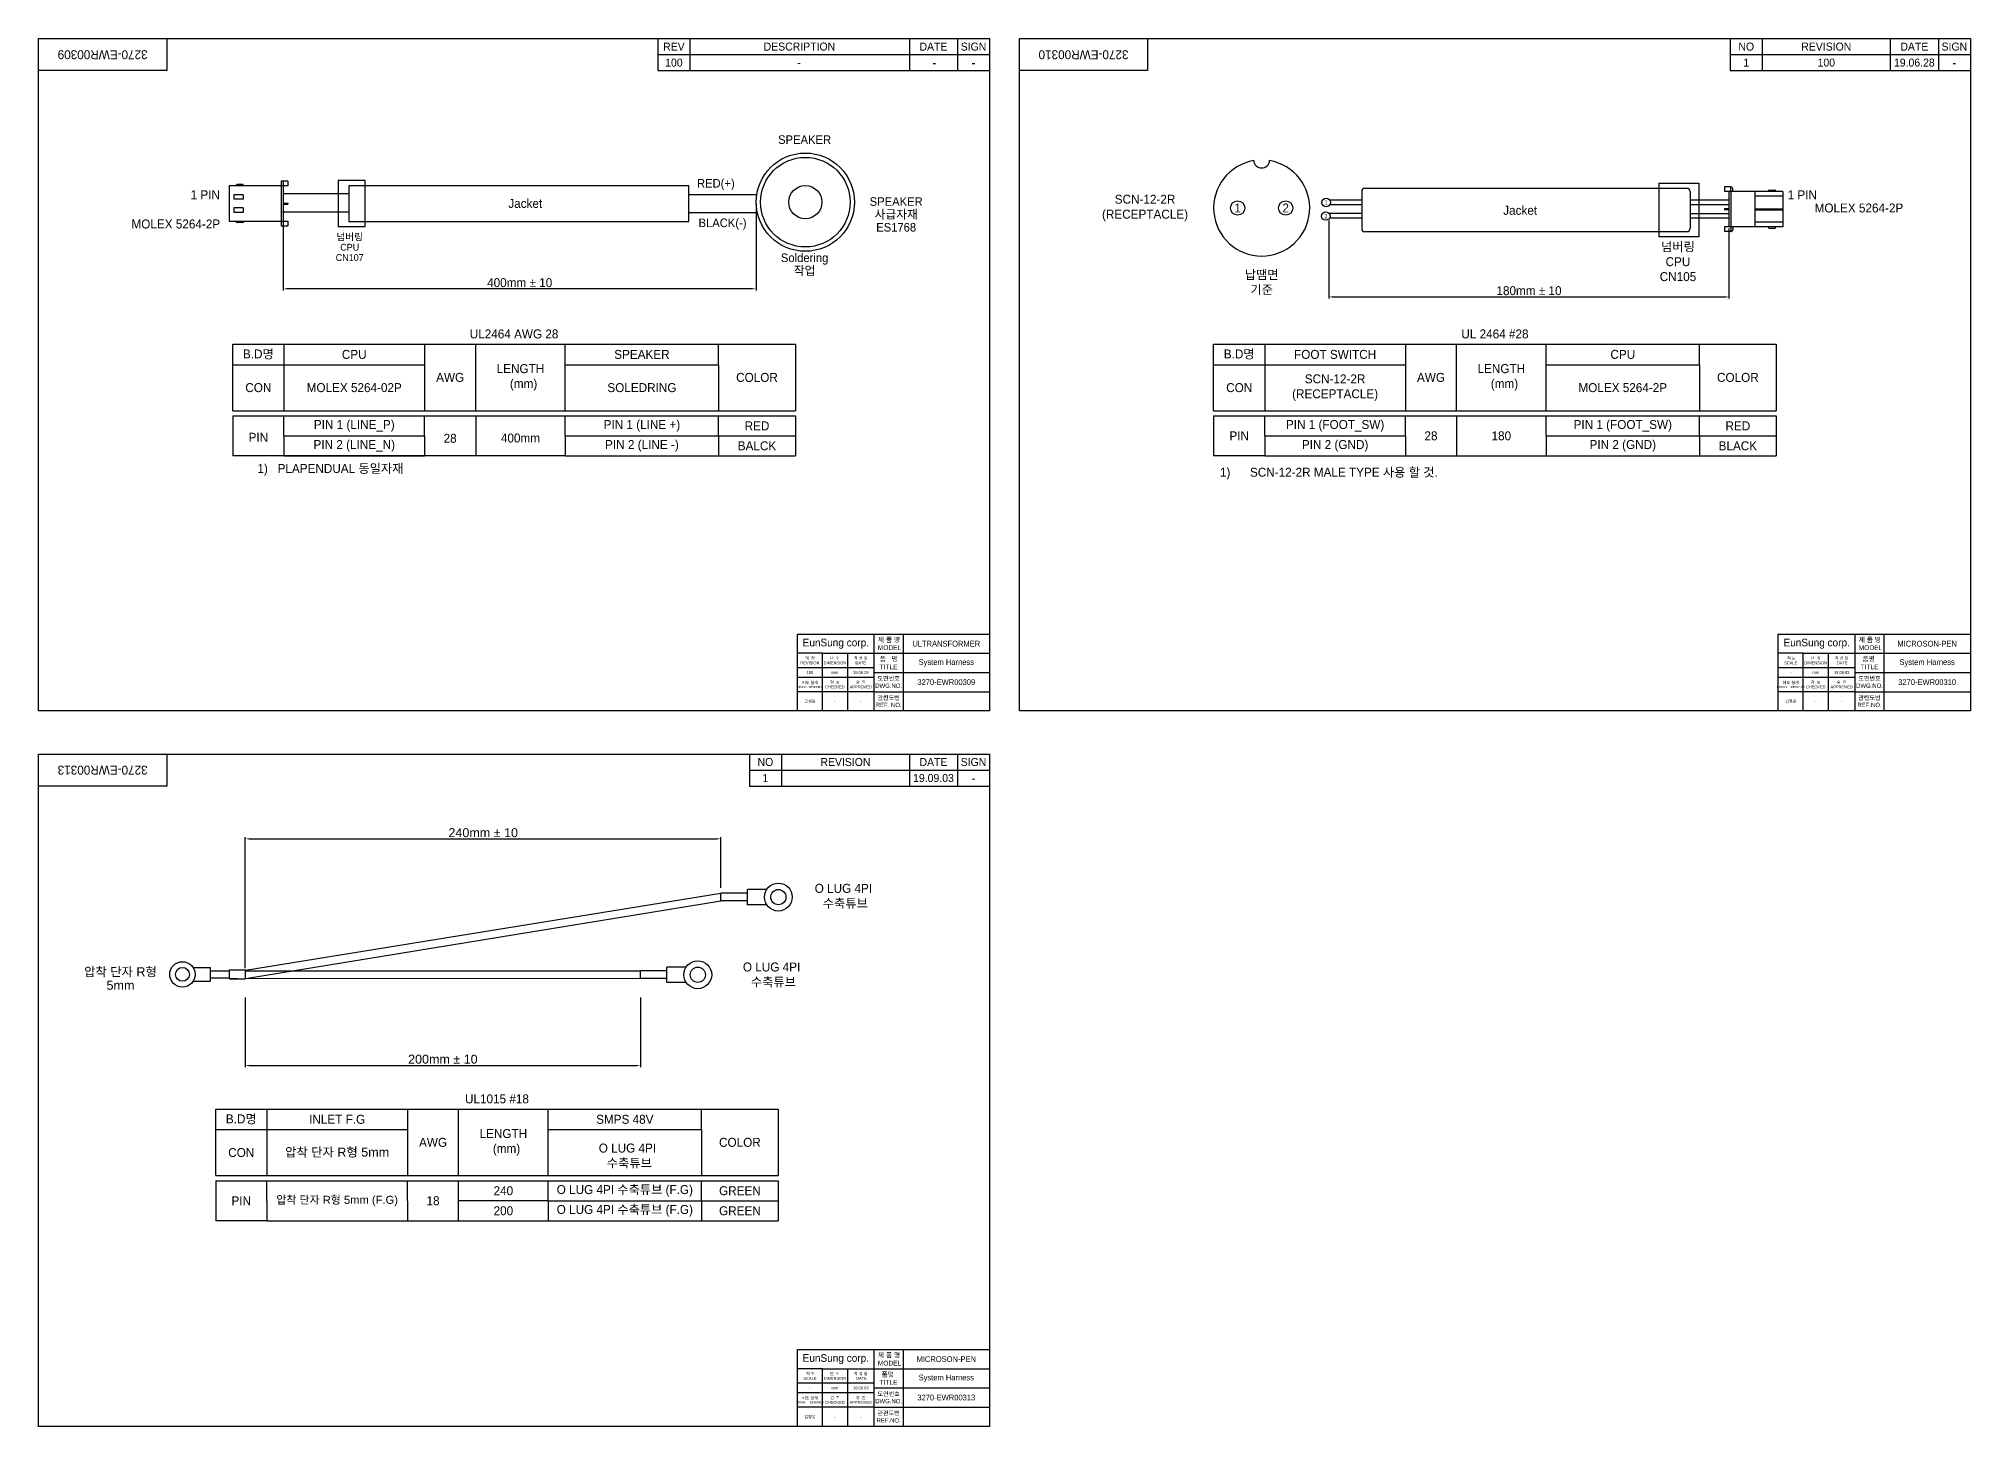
# Model space of a CAD drawing. Header units: millimetres. Extents: x 0 to 2432, y -889 to 868.
# Drawn here: x 0 to 1207, y -889 to -22 of the extents above; entities that cross this region are included whole.
import ezdxf

# ---------------------------------------------------------------- set-up
doc = ezdxf.new("R2010")
doc.units = ezdxf.units.MM
for name, color, linetype in [('0 @ 1', 7, 'Continuous'), ('4', 133, 'Continuous'), ('CURITY-KONA-PEN-ASSY_DXF_FORMAT', 7, 'Continuous')]:
    doc.layers.add(name, color=color, linetype=linetype)
doc.styles.get("Standard").update_dxf_attribs({"font": 'arial.ttf'})
doc.styles.add('TEXTSTYLE_8', font='shanno.ttf')
doc.styles.add('주석', font='gulim.ttc')
doc.dimstyles.new('ISO-25$0', dxfattribs={"dimtxt": 2.5, "dimasz": 2.5, "dimexe": 1, "dimexo": 1, "dimgap": 1, "dimtad": 1, "dimdec": 4, "dimdsep": 46, "dimtxsty": 'Standard', "dimcen": 2.5, "dimadec": 0, "dimazin": 2, "dimtfac": 1, "dimtdec": 4, "dimtmove": 0, "dimatfit": 3, "dimfxl": 0, "dimarcsym": 0})

# ---------------------------------------------------------------- blocks, each defined once
blk = doc.blocks.new('*D30')
at = {"color": 0, "lineweight": -2}
for p, q in [((448.4, -125.6), (448.4, -179.7)), ((152.9, -139.4), (152.9, -179.7)), ((445.9, -178.7), (155.4, -178.7))]:
    blk.add_line(p, q, dxfattribs=at)
at = {"color": 0}
for points in [[(155.4, -178.3), (155.4, -179.1), (152.9, -178.7)], [(445.9, -179.1), (445.9, -178.3), (448.4, -178.7)]]:
    blk.add_solid(points, dxfattribs=at)
at = {"layer": 'Defpoints', "color": 0}
for p in [(448.4, -124.6), (152.9, -138.4), (152.9, -178.7)]:
    blk.add_point(p, dxfattribs=at)
at = {"color": 0, "insert": (300.7, -174.9), "char_height": 2.5, "attachment_point": 5, "style": '주석'}
blk.add_mtext('{\\H2.24x;400mm ± 10}', dxfattribs=at)
blk = doc.blocks.new('*D33')
at = {"color": 0, "lineweight": -2}
for p, q in [((806.2, -136.1), (806.2, -184.8)), ((1056.1, -141), (1056.1, -184.8)), ((808.7, -183.8), (1053.6, -183.8))]:
    blk.add_line(p, q, dxfattribs=at)
at = {"color": 0}
for points in [[(808.7, -183.3), (808.7, -184.2), (806.2, -183.8)], [(1053.6, -184.2), (1053.6, -183.3), (1056.1, -183.8)]]:
    blk.add_solid(points, dxfattribs=at)
at = {"layer": 'Defpoints', "color": 0}
for p in [(806.2, -135.1), (1056.1, -140), (1056.1, -183.8)]:
    blk.add_point(p, dxfattribs=at)
at = {"color": 0, "insert": (931.2, -179.9), "char_height": 2.5, "attachment_point": 5, "style": '주석'}
blk.add_mtext('{\\H2.24x;180mm ± 10}', dxfattribs=at)
blk = doc.blocks.new('*D38')
at = {"color": 0, "lineweight": -2}
for p, q in [((129.3, -621.5), (129.3, -664.9)), ((376.1, -621.5), (376.1, -664.9)), ((131.8, -663.9), (373.6, -663.9))]:
    blk.add_line(p, q, dxfattribs=at)
at = {"color": 0}
for points in [[(131.8, -663.5), (131.8, -664.3), (129.3, -663.9)], [(373.6, -664.3), (373.6, -663.5), (376.1, -663.9)]]:
    blk.add_solid(points, dxfattribs=at)
at = {"layer": 'Defpoints', "color": 0}
for p in [(129.3, -620.5), (376.1, -620.5), (376.1, -663.9)]:
    blk.add_point(p, dxfattribs=at)
at = {"color": 0, "insert": (252.7, -660), "char_height": 2.5, "attachment_point": 5}
blk.add_mtext('{\\H2.24x;200mm ± 10}', dxfattribs=at)
blk = doc.blocks.new('*D46')
at = {"color": 0, "lineweight": -2}
for p, q in [((129.3, -603.1), (129.3, -521.3)), ((131.8, -522.3), (423.9, -522.3)), ((426.4, -553), (426.4, -521.3))]:
    blk.add_line(p, q, dxfattribs=at)
at = {"color": 0}
for points in [[(131.8, -521.9), (131.8, -522.7), (129.3, -522.3)], [(423.9, -522.7), (423.9, -521.9), (426.4, -522.3)]]:
    blk.add_solid(points, dxfattribs=at)
at = {"layer": 'Defpoints', "color": 0}
for p in [(426.4, -522.3), (426.4, -554), (129.3, -604.1)]:
    blk.add_point(p, dxfattribs=at)
at = {"color": 0, "insert": (277.9, -518.5), "char_height": 2.5, "attachment_point": 5}
blk.add_mtext('{\\H2.24x;240mm ± 10}', dxfattribs=at)

msp = doc.modelspace()

# ---------------------------------------------------------------- linework, layer by layer
for p, q in [((0.18436, -22.42252), (594.18436, -22.42252)), ((0.18436, -442.42252), (0.18436, -22.42252)), ((80.18436, -22.42252), (80.18436, -42.42252)), ((387.04558, -22.42252), (387.04558, -42.42252)), ((407.04558, -22.42252), (407.04558, -42.42252)), ((544.18436, -22.42252), (544.18436, -42.42252)), ((574.18436, -22.42252), (574.18436, -42.42252)), ((594.18436, -22.42252), (594.18436, -442.42252)), ((612.91884, -22.42252), (1206.91884, -22.42252)), ((612.91884, -442.42252), (612.91884, -22.42252)), ((692.91884, -22.42252), (692.91884, -42.42252)), ((1056.91884, -22.42252), (1056.91884, -42.42252)), ((1076.91884, -22.42252), (1076.91884, -42.42252)), ((1156.91884, -22.42252), (1156.91884, -42.42252)), ((1186.91884, -22.42252), (1186.91884, -42.42252)), ((1206.91884, -22.42252), (1206.91884, -442.42252)), ((387.04558, -32.42252), (594.18436, -32.42252)), ((1056.91884, -32.42252), (1206.91884, -32.42252)), ((80.18436, -42.42252), (0.18436, -42.42252)), ((387.04558, -42.42252), (594.18436, -42.42252)), ((692.91884, -42.42252), (612.91884, -42.42252)), ((1056.91884, -42.42252), (1206.91884, -42.42252)), ((119.30359, -114.37565), (119.30359, -136.48212)), ((155.76195, -114.37565), (119.30359, -114.37565)), ((122.19711, -119.90227), (122.19711, -122.79579)), ((127.98415, -119.90227), (122.19711, -119.90227)), ((123.83239, -113.79694), (123.83239, -114.37565)), ((127.6948, -113.50759), (124.12174, -113.50759)), ((127.98415, -114.37565), (127.98415, -113.79694)), ((127.98415, -119.90227), (127.98415, -122.79579)), ((155.76195, -111.48213), (151.71102, -111.48213)), ((151.71102, -111.48213), (151.71102, -139.37562)), ((152.86843, -111.48213), (152.86843, -139.37562)), ((155.76195, -111.48213), (155.76195, -114.37565)), ((828.69296, -115.85228), (1029.93167, -115.85228)), ((1012.40304, -112.79824), (1037.28213, -112.79824)), ((1037.28213, -112.79824), (1037.28213, -146.22248)), ((1057.27642, -115.05414), (1053.22549, -115.05414)), ((1053.22549, -115.05414), (1053.22549, -117.94766)), ((1089.68385, -117.94766), (1053.22549, -117.94766)), ((1056.11901, -117.94766), (1056.11901, -140.03419)), ((1057.27642, -117.94766), (1057.27642, -115.05414)), ((1057.27642, -117.94766), (1057.27642, -140.03419)), ((1058.43383, -117.94766), (1058.43383, -116.21155)), ((1072.32273, -117.94766), (1072.32273, -140.03419)), ((1081.00329, -117.92769), (1081.00329, -117.34899)), ((1081.29264, -117.05964), (1084.8657, -117.05964)), ((1085.15506, -117.34899), (1085.15506, -117.92769)), ((1089.68385, -117.94766), (1089.68385, -140.03419)), ((127.98415, -122.79579), (122.19711, -122.79579)), ((122.19711, -128.062), (122.19711, -130.95552)), ((127.98415, -128.062), (122.19711, -128.062)), ((127.98415, -130.95552), (122.19711, -130.95552)), ((127.98415, -128.062), (127.98415, -130.95552)), ((152.86843, -125.17565), (155.76195, -125.17565)), ((152.86843, -125.75435), (155.76195, -125.75435)), ((155.76195, -125.17565), (155.76195, -125.75435)), ((155.76195, -125.17565), (155.76195, -125.75435)), ((1056.11901, -128.71155), (1053.22549, -128.71155)), ((1053.22549, -128.71155), (1053.22549, -129.29026)), ((1056.11901, -129.29026), (1053.22549, -129.29026)), ((1089.68385, -120.84118), (1072.32273, -120.84118)), ((1072.32273, -128.71155), (1089.68385, -128.71155)), ((1072.32273, -129.29026), (1089.68385, -129.29026)), ((119.30359, -136.48212), (155.76192, -136.48212)), ((123.83239, -137.06082), (123.83239, -136.48212)), ((127.6948, -137.35017), (124.12174, -137.35017)), ((127.98415, -136.48212), (127.98415, -137.06082)), ((151.71102, -139.37562), (155.76192, -139.37562)), ((155.76192, -136.48212), (155.76192, -139.37562)), ((1029.93167, -143.13472), (828.69296, -143.13472)), ((1089.68385, -140.03419), (1053.22549, -140.03419)), ((1053.22549, -140.03419), (1053.22549, -142.92771)), ((1057.27642, -142.92771), (1053.22549, -142.92771)), ((1057.27642, -140.03419), (1057.27642, -142.92771)), ((1058.43383, -140.03419), (1058.43383, -141.7703)), ((1089.68385, -137.14067), (1072.32273, -137.14067)), ((1081.00329, -140.61289), (1081.00329, -140.03419)), ((1081.29264, -140.90225), (1084.8657, -140.90225)), ((1085.15506, -140.61289), (1085.15506, -140.03419)), ((1037.28213, -146.22248), (1012.40304, -146.22248)), ((121.47028, -213.32181), (472.89844, -213.32181)), ((121.47028, -254.85423), (121.47028, -213.32181)), ((153.41829, -213.32181), (153.41829, -254.85423)), ((241.27533, -213.32181), (241.27533, -254.85423)), ((273.22335, -254.85423), (273.22335, -213.32181)), ((329.13237, -254.85423), (329.13237, -213.32181)), ((424.97641, -226.10102), (424.97641, -213.32181)), ((472.89844, -213.32181), (472.89844, -254.85423)), ((734.20476, -213.32181), (1085.63292, -213.32181)), ((734.20476, -254.85423), (734.20476, -213.32181)), ((766.15278, -213.32181), (766.15278, -254.85423)), ((854.00981, -213.32181), (854.00981, -254.85423)), ((885.95783, -254.85423), (885.95783, -213.32181)), ((941.86685, -254.85423), (941.86685, -213.32181)), ((1037.7109, -226.10102), (1037.7109, -213.32181)), ((1085.63292, -213.32181), (1085.63292, -254.85423)), ((121.47028, -226.10102), (241.27533, -226.10102)), ((329.13237, -226.10102), (424.97641, -226.10102)), ((424.97641, -226.10102), (424.97641, -254.85423)), ((734.20476, -226.10102), (854.00981, -226.10102)), ((941.86685, -226.10102), (1037.7109, -226.10102)), ((1037.7109, -226.10102), (1037.7109, -254.85423)), ((121.47028, -254.85423), (472.89844, -254.85423)), ((121.47028, -258.04903), (472.89844, -258.04903)), ((121.47028, -258.04903), (121.47028, -283.13904)), ((153.41829, -270.575), (153.41829, -258.04903)), ((241.27533, -270.575), (241.27533, -258.04903)), ((273.22335, -258.04903), (273.22335, -283.10098)), ((329.13237, -270.575), (329.13237, -258.04903)), ((424.97641, -270.575), (424.97641, -258.04903)), ((472.89844, -258.04903), (472.89844, -270.575)), ((734.20476, -254.85423), (1085.63292, -254.85423)), ((734.20476, -258.04903), (1085.63292, -258.04903)), ((734.20476, -258.04903), (734.20476, -270.575)), ((766.15278, -270.575), (766.15278, -258.04903)), ((854.00981, -270.575), (854.00981, -258.04903)), ((885.95783, -258.04903), (885.95783, -270.575)), ((941.86685, -270.575), (941.86685, -258.04903)), ((1037.7109, -270.575), (1037.7109, -258.04903)), ((1085.63292, -258.04903), (1085.63292, -270.575)), ((153.41829, -270.575), (241.27533, -270.575)), ((153.41829, -270.575), (153.41829, -283.10098)), ((241.27533, -270.575), (241.27533, -283.10098)), ((329.13237, -270.575), (424.97641, -270.575)), ((329.13237, -270.575), (329.13237, -283.10098)), ((424.97641, -270.575), (424.97641, -283.10098)), ((424.97641, -270.575), (472.89844, -270.575)), ((472.89844, -270.575), (472.89844, -283.10098)), ((734.20476, -270.575), (734.20476, -283.10098)), ((766.15278, -270.575), (854.00981, -270.575)), ((766.15278, -270.575), (766.15278, -283.10098)), ((854.00981, -270.575), (854.00981, -283.10098)), ((885.95783, -270.575), (885.95783, -283.10098)), ((941.86685, -270.575), (1037.7109, -270.575)), ((941.86685, -270.575), (941.86685, -283.10098)), ((1037.7109, -270.575), (1085.63292, -270.575)), ((1037.7109, -270.575), (1037.7109, -283.10098)), ((1085.63292, -270.575), (1085.63292, -283.10098)), ((153.41829, -283.10098), (121.47028, -283.13904)), ((153.41829, -283.10098), (241.27533, -283.10098)), ((153.41829, -283.10098), (153.41829, -283.10098)), ((153.41829, -283.10098), (153.41829, -283.10098)), ((329.13237, -283.10098), (153.41829, -283.10098)), ((329.13237, -283.10098), (424.97641, -283.10098)), ((424.97641, -283.10098), (472.89844, -283.10098)), ((766.15278, -283.10098), (734.20476, -283.10098)), ((766.15278, -283.10098), (854.00981, -283.10098)), ((854.00981, -283.10098), (885.95783, -283.10098)), ((885.95783, -283.10098), (941.86685, -283.10098)), ((941.86685, -283.10098), (1037.7109, -283.10098)), ((1037.7109, -283.10098), (1085.63292, -283.10098)), ((474.18436, -442.42252), (474.18436, -394.42252)), ((474.18436, -394.42252), (594.18436, -394.42252)), ((522.18436, -442.42252), (522.18436, -394.42252)), ((522.18436, -394.42252), (540.18436, -394.42252)), ((540.18436, -394.42252), (540.18436, -442.42252)), ((1086.91884, -442.42252), (1086.91884, -394.42252)), ((1086.91884, -394.42252), (1206.91884, -394.42252)), ((1134.91884, -442.42252), (1134.91884, -394.42252)), ((1134.91884, -394.42252), (1152.91884, -394.42252)), ((1152.91884, -394.42252), (1152.91884, -442.42252)), ((489.78436, -406.42252), (474.18436, -406.42252)), ((489.78436, -442.42252), (489.78436, -406.42252)), ((489.78436, -406.42252), (505.38436, -406.42252)), ((505.38436, -406.42252), (505.38436, -442.42252)), ((505.38436, -406.42252), (522.18436, -406.42252)), ((522.18436, -406.42252), (540.18436, -406.42252)), ((540.18436, -406.42252), (594.18436, -406.42252)), ((1102.51884, -406.42252), (1086.91884, -406.42252)), ((1102.51884, -442.42252), (1102.51884, -406.42252)), ((1102.51884, -406.42252), (1118.11884, -406.42252)), ((1118.11884, -406.42252), (1118.11884, -442.42252)), ((1118.11884, -406.42252), (1134.91884, -406.42252)), ((1134.91884, -406.42252), (1152.91884, -406.42252)), ((1152.91884, -406.42252), (1206.91884, -406.42252)), ((522.18436, -415.42252), (474.18436, -415.42252)), ((522.18436, -421.42252), (474.18436, -421.42252)), ((522.18436, -418.42252), (594.18436, -418.42252)), ((1134.91884, -415.42252), (1086.91884, -415.42252)), ((1134.91884, -421.42252), (1086.91884, -421.42252)), ((1134.91884, -418.42252), (1206.91884, -418.42252)), ((522.18436, -430.42252), (474.18436, -430.42252)), ((522.18436, -430.42252), (594.18436, -430.42252)), ((1134.91884, -430.42252), (1086.91884, -430.42252)), ((1134.91884, -430.42252), (1206.91884, -430.42252)), ((594.18436, -442.42252), (0.18436, -442.42252)), ((1206.91884, -442.42252), (612.91884, -442.42252)), ((0.18436, -469.3434), (594.18436, -469.3434)), ((0.18436, -889.3434), (0.18436, -469.3434)), ((80.18436, -469.3434), (80.18436, -489.3434)), ((444.18436, -469.3434), (444.18436, -489.3434)), ((464.18436, -469.3434), (464.18436, -489.3434)), ((544.18436, -469.3434), (544.18436, -489.3434)), ((574.18436, -469.3434), (574.18436, -489.3434)), ((594.18436, -469.3434), (594.18436, -889.3434)), ((444.18436, -479.3434), (594.18436, -479.3434)), ((80.18436, -489.3434), (0.18436, -489.3434)), ((444.18436, -489.3434), (594.18436, -489.3434)), ((454.99169, -553.95484), (442.98369, -553.95484)), ((442.98369, -563.45138), (442.98369, -553.95484)), ((129.32073, -604.4264), (426.43124, -556.33767)), ((129.32073, -609.52543), (426.43124, -561.06855)), ((442.98369, -556.33767), (426.43124, -556.33767)), ((426.43124, -561.06855), (426.43124, -556.33767)), ((442.98369, -561.06855), (426.43124, -561.06855)), ((454.99169, -563.45138), (442.98369, -563.45138)), ((96.64017, -602.65259), (107.58496, -602.65259)), ((107.58496, -611.30829), (107.58496, -602.65259)), ((404.67264, -602.47542), (392.66463, -602.47542)), ((392.66463, -611.97196), (392.66463, -602.47542)), ((96.64017, -611.30829), (107.58496, -611.30829)), ((107.58496, -604.82444), (119.32073, -604.82444)), ((107.58496, -609.13644), (119.32073, -609.13644)), ((119.32073, -604.13368), (129.32073, -604.13368)), ((119.32073, -609.8272), (119.32073, -604.13368)), ((119.32073, -609.8272), (129.32073, -609.8272)), ((124.32073, -609.8272), (119.32073, -609.8272)), ((124.32073, -609.8272), (124.32073, -609.8272)), ((129.32073, -609.8272), (129.32073, -604.13368)), ((129.32073, -604.85825), (376.11219, -604.85825)), ((129.32073, -609.28735), (376.11219, -609.58913)), ((392.66463, -604.85825), (376.11219, -604.85825)), ((376.11219, -609.58913), (376.11219, -604.85825)), ((392.66463, -609.58913), (376.11219, -609.58913)), ((404.67264, -611.97196), (392.66463, -611.97196)), ((110.78854, -691.17418), (462.2167, -691.17418)), ((110.78854, -732.7066), (110.78854, -691.17418)), ((142.73656, -691.17418), (142.73656, -732.7066)), ((230.5936, -691.17418), (230.5936, -732.7066)), ((262.54161, -732.7066), (262.54161, -691.17418)), ((318.45064, -732.7066), (318.45064, -691.17418)), ((414.29468, -703.95339), (414.29468, -691.17418)), ((462.2167, -691.17418), (462.2167, -732.7066)), ((110.78854, -703.95339), (230.5936, -703.95339)), ((318.45064, -703.95339), (414.29468, -703.95339)), ((414.29468, -703.95339), (414.29468, -732.7066)), ((110.78854, -732.7066), (462.2167, -732.7066)), ((110.78854, -735.9014), (462.2167, -735.9014)), ((110.78854, -735.9014), (110.78854, -760.95335)), ((142.73656, -748.42737), (142.73656, -735.9014)), ((230.5936, -748.42737), (230.5936, -735.9014)), ((262.54161, -760.95335), (262.54161, -735.9014)), ((318.45064, -748.42737), (318.45064, -735.9014)), ((414.29468, -748.42737), (414.29468, -735.9014)), ((462.2167, -735.9014), (462.2167, -760.95335)), ((142.73656, -748.42737), (142.73656, -760.95335)), ((230.5936, -748.42737), (230.5936, -760.95335)), ((318.45064, -748.42737), (262.54161, -748.42737)), ((318.45064, -748.42737), (414.29468, -748.42737)), ((318.45064, -748.42737), (318.45064, -760.95335)), ((414.29468, -748.42737), (414.29468, -760.95335)), ((414.29468, -748.42737), (462.2167, -748.42737)), ((142.73656, -760.95335), (110.78854, -760.95335)), ((142.73656, -760.95335), (230.5936, -760.95335)), ((230.5936, -760.95335), (262.54161, -760.95335)), ((262.54161, -760.95335), (318.45064, -760.95335)), ((318.45064, -760.95335), (414.29468, -760.95335)), ((414.29468, -760.95335), (462.2167, -760.95335)), ((474.18436, -889.3434), (474.18436, -841.3434)), ((474.18436, -841.3434), (594.18436, -841.3434)), ((522.18436, -889.3434), (522.18436, -841.3434)), ((522.18436, -841.3434), (540.18436, -841.3434)), ((540.18436, -841.3434), (540.18436, -889.3434)), ((489.78436, -853.3434), (474.18436, -853.3434)), ((489.78436, -889.3434), (489.78436, -853.3434)), ((489.78436, -853.3434), (505.38436, -853.3434)), ((505.38436, -853.3434), (505.38436, -889.3434)), ((505.38436, -853.3434), (522.18436, -853.3434)), ((522.18436, -853.3434), (540.18436, -853.3434)), ((540.18436, -853.3434), (594.18436, -853.3434)), ((522.18436, -862.3434), (474.18436, -862.3434)), ((522.18436, -868.3434), (474.18436, -868.3434)), ((522.18436, -865.3434), (594.18436, -865.3434)), ((522.18436, -877.3434), (474.18436, -877.3434)), ((522.18436, -877.3434), (594.18436, -877.3434)), ((594.18436, -889.3434), (0.18436, -889.3434))]:
    msp.add_line(p, q)
at = {"linetype": 'Continuous'}
for p, q in [((826.69296, -117.85228), (826.69296, -141.13472)), ((1012.40304, -112.79824), (1012.40304, -146.22248)), ((1031.93167, -117.85228), (1031.93167, -141.13472)), ((826.69296, -131.70052), (806.48558, -131.69157)), ((826.69296, -123.3838), (806.70971, -123.3838)), ((826.69296, -126.18901), (806.72294, -126.18901)), ((1056.11901, -123.3838), (1031.93167, -123.3838)), ((1056.11901, -126.18901), (1031.93167, -126.18901)), ((1056.11901, -131.81036), (1031.93167, -131.80352)), ((826.69296, -134.61813), (806.6022, -134.61813)), ((1056.11901, -134.61813), (1031.93167, -134.61813))]:
    msp.add_line(p, q, dxfattribs=at)
for centre, radius in [((749.20476, -128.23452), 4.5), ((779.20476, -128.23452), 4.5), ((462.27181, -558.70311), 8.69173), ((462.27181, -558.70311), 4.74827), ((90.00464, -606.98044), 7.92215), ((90.00464, -606.98044), 4.32785), ((411.95276, -607.22369), 8.69173), ((411.95276, -607.22369), 4.74827)]:
    msp.add_circle(centre, radius)
for centre in [(804.31463, -133.24368), (804.44595, -124.79711)]:
    msp.add_circle(centre, 2.66872, dxfattribs=at)
for centre, radius, start, end in [((764.20476, -128.23452), 30, 99.56038369, 80.43961631), ((764.20476, -98.23452), 5, 184.78019185, 355.21980815), ((124.12174, -113.79694), 0.28935, 90, 180), ((127.6948, -113.79694), 0.28935, 0, 90), ((1057.27642, -116.21155), 1.15741, 0, 90), ((1081.29264, -117.34899), 0.28935, 90, 180), ((1084.8657, -117.34899), 0.28935, 0, 90), ((124.12174, -137.06082), 0.28935, 180, 270), ((127.6948, -137.06082), 0.28935, 270, 0), ((1057.27642, -141.7703), 1.15741, 270, 0), ((1081.29264, -140.61289), 0.28935, 180, 270), ((1084.8657, -140.61289), 0.28935, 270, 0)]:
    msp.add_arc(centre, radius, start, end)
for centre, start, end in [((828.69296, -117.85228), 90, 180), ((1029.93167, -117.85228), 0, 90), ((828.69296, -141.13472), 180, 270), ((1029.93167, -141.13472), 270, 0)]:
    msp.add_arc(centre, 2, start, end, dxfattribs=at)
at = {"layer": '4', "color": 7}
for p, q in [((152.86843, -119.21412), (193.78457, -119.21412)), ((406.40455, -114.28808), (193.91724, -114.28808)), ((194.00302, -114.28808), (194.01409, -136.56967)), ((406.35508, -136.56967), (406.35508, -114.41602)), ((406.37982, -119.89046), (448.80008, -119.89046)), ((152.57617, -130.60437), (194.07683, -130.60437)), ((406.37982, -131.09523), (449.13646, -131.09523)), ((194.01409, -136.56967), (406.35508, -136.56967))]:
    msp.add_line(p, q, dxfattribs=at)
msp.add_lwpolyline([(204.22735, -110.97513), (187.21678, -110.97513), (187.21678, -139.79933), (204.22735, -139.79933)], close=True, dxfattribs=at)
for radius in [30.69572, 27.99487, 10.39727]:
    msp.add_circle((479.13435, -124.58721), radius, dxfattribs=at)

# ---------------------------------------------------------------- texts
at = {"char_height": 5.6, "width": 80, "attachment_point": 5, "rotation": 180, "style": '주석'}
for s, insert in [('3270-EWR00309', (40.18436, -32.42252)), ('3270-EWR00310', (652.91884, -32.42252)), ('3270-EWR00313', (40.18436, -479.3434))]:
    msp.add_mtext(s, dxfattribs=dict(at, insert=insert))
at = {"attachment_point": 5}
for s, insert, char_height, width in [('2', (804.31463, -133.24368), 2.66872, 3.7741445), ('1', (804.44595, -124.79711), 2.66872, 3.7741445), ('{\\fGulim|b0|i0|c129|p50;넘버링\\PCPU\\PCN105}', (1024.26521, -161.8042), 5.6, 27.5806442)]:
    msp.add_mtext(s, dxfattribs=dict(at, insert=insert, char_height=char_height, width=width))
at = {"attachment_point": 5, "style": '주석'}
for s, insert, char_height, width in [('B.D명', (137.44429, -219.71141), 5.6, 31.9480142), ('CPU', (197.34681, -219.71141), 5.6, 87.8570392), ('{SPEAKER}', (377.05439, -219.71141), 5.6, 95.8440427), ('B.D명', (750.17877, -219.71141), 5.6, 31.9480142), ('FOOT SWITCH', (810.0813, -219.71141), 5.6, 87.8570392), ('CPU', (989.78888, -219.71141), 5.6, 95.8440427), ('LENGTH\\P{\\fGulim|b0|i0|c129|p50;\\W1.93502; }(mm)', (301.17786, -234.08802), 5.6, 55.9090249), ('LENGTH\\P{\\fGulim|b0|i0|c129|p50;\\W1.93502; }(mm)', (913.91234, -234.08802), 5.6, 55.9090249), ('CON', (137.44429, -240.47762), 5.6, 31.9480142), ('{MOLEX 5264-02P}', (197.34681, -240.47762), 5.6, 87.8570392), ('AWG', (257.24934, -234.08802), 5.6, 31.9480142), ('{SOLEDRING}', (377.05439, -240.47762), 5.6, 95.8440427), ('COLOR', (448.93743, -234.08802), 5.6, 47.9220214), ('CON', (750.17877, -240.47762), 5.6, 31.9480142), ('SCN-12-2R (RECEPTACLE)', (810.0813, -240.47762), 5.6, 87.8570392), ('AWG', (869.98382, -234.08802), 5.6, 31.9480142), ('MOLEX 5264-2P', (989.78888, -240.47762), 5.6, 95.8440427), ('COLOR', (1061.67191, -234.08802), 5.6, 47.9220214), ('PIN 1 (LINE_P)', (197.34681, -264.31202), 5.6, 87.8570392), ('{RED}', (448.93743, -264.31202), 5.6, 47.9220214), ('PIN 1 (FOOT_SW)', (810.0813, -264.31202), 5.6, 87.8570392), ('RED', (1061.67191, -264.31202), 5.6, 47.9220214), ('PIN 2 (LINE_N)', (197.34681, -276.83799), 5.6, 87.8570392), ('{BALCK}', (448.93743, -276.83799), 5.6, 47.9220214), ('PIN', (750.17877, -270.575), 5.6, 31.9480142), ('PIN 2 (GND)', (810.0813, -276.83799), 5.6, 87.8570392), ('28', (869.98382, -270.575), 5.6, 31.9480142), ('180', (913.91234, -270.575), 5.6, 55.9090249), ('BLACK', (1061.67191, -276.83799), 5.6, 47.9220214), ('EunSung corp.', (1110.91884, -400.42252), 4.7922, 48), ('{\\fGulim|b0|i0|c129|p50;\\W0.30066; }제 품 명  \\P MODEL', (1143.91884, -400.42252), 3, 18), ('{\\fGulim|b0|i0|c129|p50;\\W1.07709; }척 도 \\PSCALE', (1094.71884, -410.92252), 1.8, 15.6), ('{단  위\\PDIMENSION}', (1110.31884, -410.92252), 1.8, 15.6), ('작 성 일\\P{\\fGulim|b0|i0|c129|p50;\\W1.15198; }DATE', (1126.51884, -410.92252), 1.8, 16.8), ('{품명 \\W0.94493; \\W1;TITLE}', (1143.91884, -412.42252), 3, 18), ('MICROSON-PEN', (1179.91884, -400.42252), 3.6, 54), ('System Harness', (1179.91884, -412.42252), 3.6, 54), ('-', (1094.71884, -418.42252), 1.8, 15.6), ('mm', (1110.31884, -418.42252), 1.8, 15.6), ('19.09.03', (1126.51884, -418.42252), 1.8, 16.8), ('도면번호 DWG.NO.', (1143.91884, -424.42252), 2.7, 18), ('{제도 설계\\P\\H0.66667x;DRAWN\\H1.49999x;\\W3.72022; \\H0.66667x;\\W1;DESIGNED}', (1094.71884, -425.92252), 1.8, 15.6), ('{검  토\\PCHECKED}', (1110.31884, -425.92252), 1.8, 15.6), ('{승  인\\PAPPROVED}', (1126.51884, -425.92252), 1.8, 16.8), ('관련도번\\PREF.NO.', (1143.91884, -436.42252), 2.7, 18), ('3270-EWR00310', (1179.91884, -424.42252), 3.6, 54), ('김영윤', (1094.71884, -436.42252), 1.8, 15.6), ('-', (1110.31884, -436.42252), 1.8, 15.6), ('-', (1126.51884, -436.42252), 1.8, 16.8), ('19.09.03', (559.18436, -484.3434), 5, 30), ('B.D명', (126.76255, -697.56378), 5.6, 31.9480142), ('INLET F.G', (186.66508, -697.56378), 5.6, 87.8570392), ('SMPS 48V', (366.37266, -697.56378), 5.6, 95.8440427), ('AWG', (246.5676, -711.94039), 5.6, 31.9480142), ('LENGTH\\P{\\fGulim|b0|i0|c129|p50;\\W1.93502; }(mm)', (290.49612, -711.94039), 5.6, 55.9090249), ('COLOR', (438.25569, -711.94039), 5.6, 47.9220214), ('CON', (126.76255, -718.32999), 5.6, 31.9480142), ('240', (290.49612, -742.16439), 5.6, 55.9090249), ('O LUG 4PI 수축튜브 (F.G)', (366.37266, -742.26894), 5.6, 95.8440427), ('GREEN', (438.25569, -742.16439), 5.6, 47.9220214), ('200', (290.49612, -754.69036), 5.6, 55.9090249), ('O LUG 4PI 수축튜브 (F.G)', (366.37266, -754.69036), 5.6, 95.8440427), ('GREEN', (438.25569, -754.69036), 5.6, 47.9220214), ('EunSung corp.', (498.18436, -847.3434), 4.7922, 48), ('{\\fGulim|b0|i0|c129|p50;\\W0.30066; }제 품 명  \\P MODEL', (531.18436, -847.3434), 3, 18), ('{\\fGulim|b0|i0|c129|p50;\\W1.07709; }척 도 \\PSCALE', (481.98436, -857.8434), 1.8, 15.6), ('{단  위\\PDIMENSION}', (497.58436, -857.8434), 1.8, 15.6), ('작 성 일\\P{\\fGulim|b0|i0|c129|p50;\\W1.15198; }DATE', (513.78436, -857.8434), 1.8, 16.8), ('{품명 \\W0.94493; \\W1;TITLE}', (531.18436, -859.3434), 3, 18), ('MICROSON-PEN', (567.18436, -847.3434), 3.6, 54), ('-', (481.98436, -865.3434), 1.8, 15.6), ('mm', (497.58436, -865.3434), 1.8, 15.6), ('19.09.03', (513.78436, -865.3434), 1.8, 16.8), ('도면번호 DWG.NO.', (531.18436, -871.3434), 2.7, 18), ('System Harness', (567.18436, -859.3434), 3.6, 54), ('{제도 설계\\P\\H0.66667x;DRAWN\\H1.49999x;\\W3.72022; \\H0.66667x;\\W1;DESIGNED}', (481.98436, -872.8434), 1.8, 15.6), ('{검  토\\PCHECKED}', (497.58436, -872.8434), 1.8, 15.6), ('{승  인\\PAPPROVED}', (513.78436, -872.8434), 1.8, 16.8), ('관련도번\\PREF.NO.', (531.18436, -883.3434), 2.7, 18), ('3270-EWR00313', (567.18436, -871.3434), 3.6, 54), ('김영윤', (481.98436, -883.3434), 1.8, 15.6), ('-', (497.58436, -883.3434), 1.8, 15.6), ('-', (513.78436, -883.3434), 1.8, 16.8)]:
    msp.add_mtext(s, dxfattribs=dict(at, insert=insert, char_height=char_height, width=width))
at = {"layer": '0 @ 1', "style": '주석'}
for s, insert, char_height, width, attachment_point in [('{REV}', (397.04558, -27.42252), 5, 20, 5), ('{100}', (397.04558, -37.42252), 5, 20, 5), ('{DESCRIPTION}', (475.43668, -27.42252), 5, 137.1387769, 5), ('DATE', (559.18436, -27.42252), 5, 30, 5), ('SIGN', (584.18436, -27.42252), 5, 20, 5), ('NO', (1066.91884, -27.42252), 5, 20, 5), ('1', (1066.91884, -37.42252), 5, 20, 5), ('REVISION', (1116.91884, -27.42252), 5, 80, 5), ('100', (1116.91884, -37.42252), 5, 80, 5), ('19.06.28', (1171.91884, -37.42252), 5, 30, 5), ('DATE', (1171.91884, -27.42252), 5, 30, 5), ('SIGN', (1196.91884, -27.42252), 5, 20, 5), ('{-}', (475.19711, -37.42252), 5, 137.1387769, 5), ('-', (559.69433, -37.42252), 5.6, 30, 5), ('-', (584.18436, -37.42252), 5.6, 20, 5), ('-', (1196.91884, -37.42252), 5.6, 20, 5), ('1 PIN', (113.44022, -117.14626), 5.6, 35.8666684, 3), ('SCN-12-2R \\P(RECEPTACLE)', (691.34461, -128.25532), 5.6, 69.4203014, 5), ('1 PIN', (1092.78292, -117.21733), 5.6, 35.8666684, 1), ('Jacket', (304.19901, -125.40227), 5.6, 351.4281566, 5), ('1', (749.20476, -128.23452), 5.6, 6.363961, 5), ('2', (779.20476, -128.23452), 5.6, 6.363961, 5), ('Jacket', (925.6837, -129.70618), 5.6, 351.4281566, 5), ('MOLEX 5264-2P', (1137.3154, -128.25532), 5.6, 69.4203014, 5), ('MOLEX 5264-2P', (85.89015, -138.24938), 5.6, 69.4203014, 5), ('{\\fGulim|b0|i0|c129|p50;납땜면 기준}', (764.20476, -174.83149), 5.6, 27.5771645, 5), ('UL2464 AWG 28', (297.18436, -206.93221), 5.6, 351.4281566, 5), ('UL 2464 #28', (909.91884, -206.93221), 5.6, 351.4281566, 5), ('PIN 1 (LINE +)', (377.05439, -264.31202), 5.6, 95.8440427, 5), ('PIN 1 (FOOT_SW)', (989.78888, -264.31202), 5.6, 95.8440427, 5), ('PIN', (137.44429, -271.47798), 5.6, 31.9480142, 5), ('{28}', (257.24934, -272.14671), 5.6, 31.9480142, 5), ('{400mm}', (301.17786, -271.95707), 5.6, 55.9090249, 5), ('PIN 2 (LINE -)', (377.05439, -276.83799), 5.6, 95.8440427, 5), ('PIN 2 (GND)', (989.78888, -276.83799), 5.6, 95.8440427, 5), ('EunSung corp.', (498.18436, -400.42252), 4.7922, 48, 5), ('{\\fGulim|b0|i0|c129|p50;\\W0.30066; }제 품 명  \\P MODEL', (531.18436, -400.42252), 3, 18, 5), ('{개  정\\PREVISION}', (481.98436, -410.92252), 1.8, 15.6, 5), ('{단  위\\PDIMENSION}', (497.58436, -410.92252), 1.8, 15.6, 5), ('{작 성 일\\PDATE}', (513.78436, -410.92252), 1.8, 16.8, 5), ('품   명\\PTITLE', (531.18436, -412.42252), 3, 18, 5), ('ULTRANSFORMER', (567.18436, -400.42252), 3.6, 54, 5), ('System Harness', (567.18436, -412.42252), 3.6, 54, 5), ('{100}', (481.98436, -418.42252), 1.8, 15.6, 5), ('mm', (497.58436, -418.42252), 1.8, 15.6, 5), ('{19.08.29}', (513.78436, -418.42252), 1.8, 16.8, 5), ('{도면번호\\PDWG.NO.}', (531.18436, -424.42252), 2.7, 18, 5), ('{제도 설계\\P\\H0.66667x;DRAWN DESIGNED}', (481.98436, -425.92252), 1.8, 15.6, 5), ('{검  토\\PCHECKED}', (497.58436, -425.92252), 1.8, 15.6, 5), ('{승  인\\PAPPROVED}', (513.78436, -425.92252), 1.8, 16.8, 5), ('{관련도번\\PREF. NO.}', (531.18436, -436.42252), 2.7, 18, 5), ('3270-EWR00309', (567.18436, -424.42252), 3.6, 54, 5), ('고성운', (481.98436, -436.42252), 1.8, 15.6, 5), ('-', (497.58436, -436.42252), 1.8, 15.6, 5), ('-', (513.78436, -436.42252), 1.8, 16.8, 5), ('NO', (454.18436, -474.3434), 5, 20, 5), ('1', (454.18436, -484.3434), 5, 20, 5), ('REVISION', (504.18436, -474.3434), 5, 80, 5), ('DATE', (559.18436, -474.3434), 5, 30, 5), ('SIGN', (584.18436, -474.3434), 5, 20, 5), ('-', (584.18436, -484.3434), 5.6, 20, 5), ('O LUG 4PI\\P{\\fGulim|b0|i0|c129|p50;\\W1.16740; }수축튜브', (502.91799, -558.21058), 5.6, 81.0160417, 5), ('O LUG 4PI\\P{\\fGulim|b0|i0|c129|p50;\\W1.16740; }수축튜브', (458.04585, -607.33377), 5.6, 81.0160417, 5), ('UL1015 #18', (286.50262, -684.78458), 5.6, 351.4281566, 5), ('O LUG 4PI\\P{\\fGulim|b0|i0|c129|p50;\\W1.16740; }수축튜브', (368.00335, -720.45431), 5.6, 95.8440427, 5), ('PIN', (126.76255, -748.42737), 5.6, 31.9480142, 5), ('18', (246.5676, -748.42737), 5.6, 31.9480142, 5)]:
    msp.add_mtext(s, dxfattribs=dict(at, insert=insert, char_height=char_height, width=width, attachment_point=attachment_point))
at = {"layer": '0 @ 1', "char_height": 5.6, "style": '주석'}
for s, width, gutter_width, heights, insert, attachment_point in [('1)   PLAPENDUAL 동일자재', 118.0449152, 118.04492, [24.56945], (182.44681, -291.77877), 5), ('{\\fGulim|b0|i0|c129|p50;\\W1.78194x; }1)^ISCN-12-2R MALE TYPE 사용 할 것.', 349.4687961, 12.5, [24.02523], (734.49872, -290.48567), 1)]:
    msp.add_mtext_dynamic_manual_height_columns(s, width=width, gutter_width=gutter_width, heights=heights, dxfattribs=dict(at, insert=insert, attachment_point=attachment_point))
at = {"layer": 'CURITY-KONA-PEN-ASSY_DXF_FORMAT', "color": 0, "linetype": 'Continuous', "line_spacing_factor": 0.9, "style": 'TEXTSTYLE_8'}
for s, insert, char_height, width, attachment_point in [('{\\f굴림|b0|i0|c129|p50;SPEAKER}', (478.67265, -85.54771), 5.3610108, 27.0622238, 5), ('{\\f굴림|b0|i0|c129|p50;RED(+)}', (423.22437, -113.59073), 5.3610108, 27.0622238, 5), ('{\\f굴림|b0|i0|c129|p50;SPEAKER\\P사급자재 \\PES1768}', (535.88649, -132.26505), 5.3610108, 27.0622238, 5), ('{\\fGulim|b0|i0|c129|p50;넘버링\\PCPU\\PCN107}', (194.51399, -144.16734), 4.2888087, 39.4141993, 2), ('{\\f굴림|b0|i0|c129|p50;BLACK(-)}', (427.42027, -138.29849), 5.3610108, 27.0622238, 5), ('{\\f굴림|b0|i0|c129|p50;Soldering 작업}', (478.67265, -163.62671), 5.3610108, 27.0622238, 5)]:
    msp.add_mtext(s, dxfattribs=dict(at, insert=insert, char_height=char_height, width=width, attachment_point=attachment_point))
at = {"layer": 'CURITY-KONA-PEN-ASSY_DXF_FORMAT', "color": 0, "linetype": 'Continuous', "attachment_point": 5, "line_spacing_factor": 0.9}
for s, insert, char_height, width in [('압착 단자 R형 5mm', (51.32074, -609.60208), 5.625, 53.3450524), ('압착 단자 R형 5mm', (186.66508, -718.32999), 5.625, 87.8570392), ('압착 단자 R형 5mm (F.G)', (186.66508, -748.57462), 5, 87.8570392)]:
    msp.add_mtext(s, dxfattribs=dict(at, insert=insert, char_height=char_height, width=width))

# ---------------------------------------------------------------- dimensions: what is measured, and where the dimension line sits
dim = msp.add_linear_dim(base=(152.92038, -178.72802), p1=(448.43863, -124.58721), p2=(152.92038, -138.36301), angle=180, text='{\\H2.24x;400mm ± 10}', dimstyle='ISO-25$0', override={"dimlfac": 1, "dimtxsty": '주석', "dimtolj": 0})
dim.commit()
dim.dimension.update_dxf_attribs({"geometry": '*D30', "text_midpoint": (300.6795, -174.85242)})
dim = msp.add_linear_dim(base=(1056.11901, -183.75011), p1=(806.2017, -135.13075), p2=(1056.11901, -140.03419), text='{\\H2.24x;180mm ± 10}', dimstyle='ISO-25$0', override={"dimtxsty": '주석'})
dim.commit()
dim.dimension.update_dxf_attribs({"geometry": '*D33', "text_midpoint": (931.16036, -179.87451)})
dim = msp.add_linear_dim(base=(426.43124, -522.3247), p1=(129.32073, -604.13368), p2=(426.43124, -553.95484), text='{\\H2.24x;240mm ± 10}', dimstyle='ISO-25$0')
dim.commit()
dim.dimension.update_dxf_attribs({"geometry": '*D46', "text_midpoint": (277.87598, -518.4659)})
dim = msp.add_aligned_dim(p1=(129.32073, -620.49126), p2=(376.11219, -620.49126), distance=-43.40667, text='{\\H2.24x;200mm ± 10}', dimstyle='ISO-25$0')
dim.commit()
dim.dimension.update_dxf_attribs({"geometry": '*D38', "text_midpoint": (252.71646, -660.03913)})

doc.saveas('drawing.dxf')
